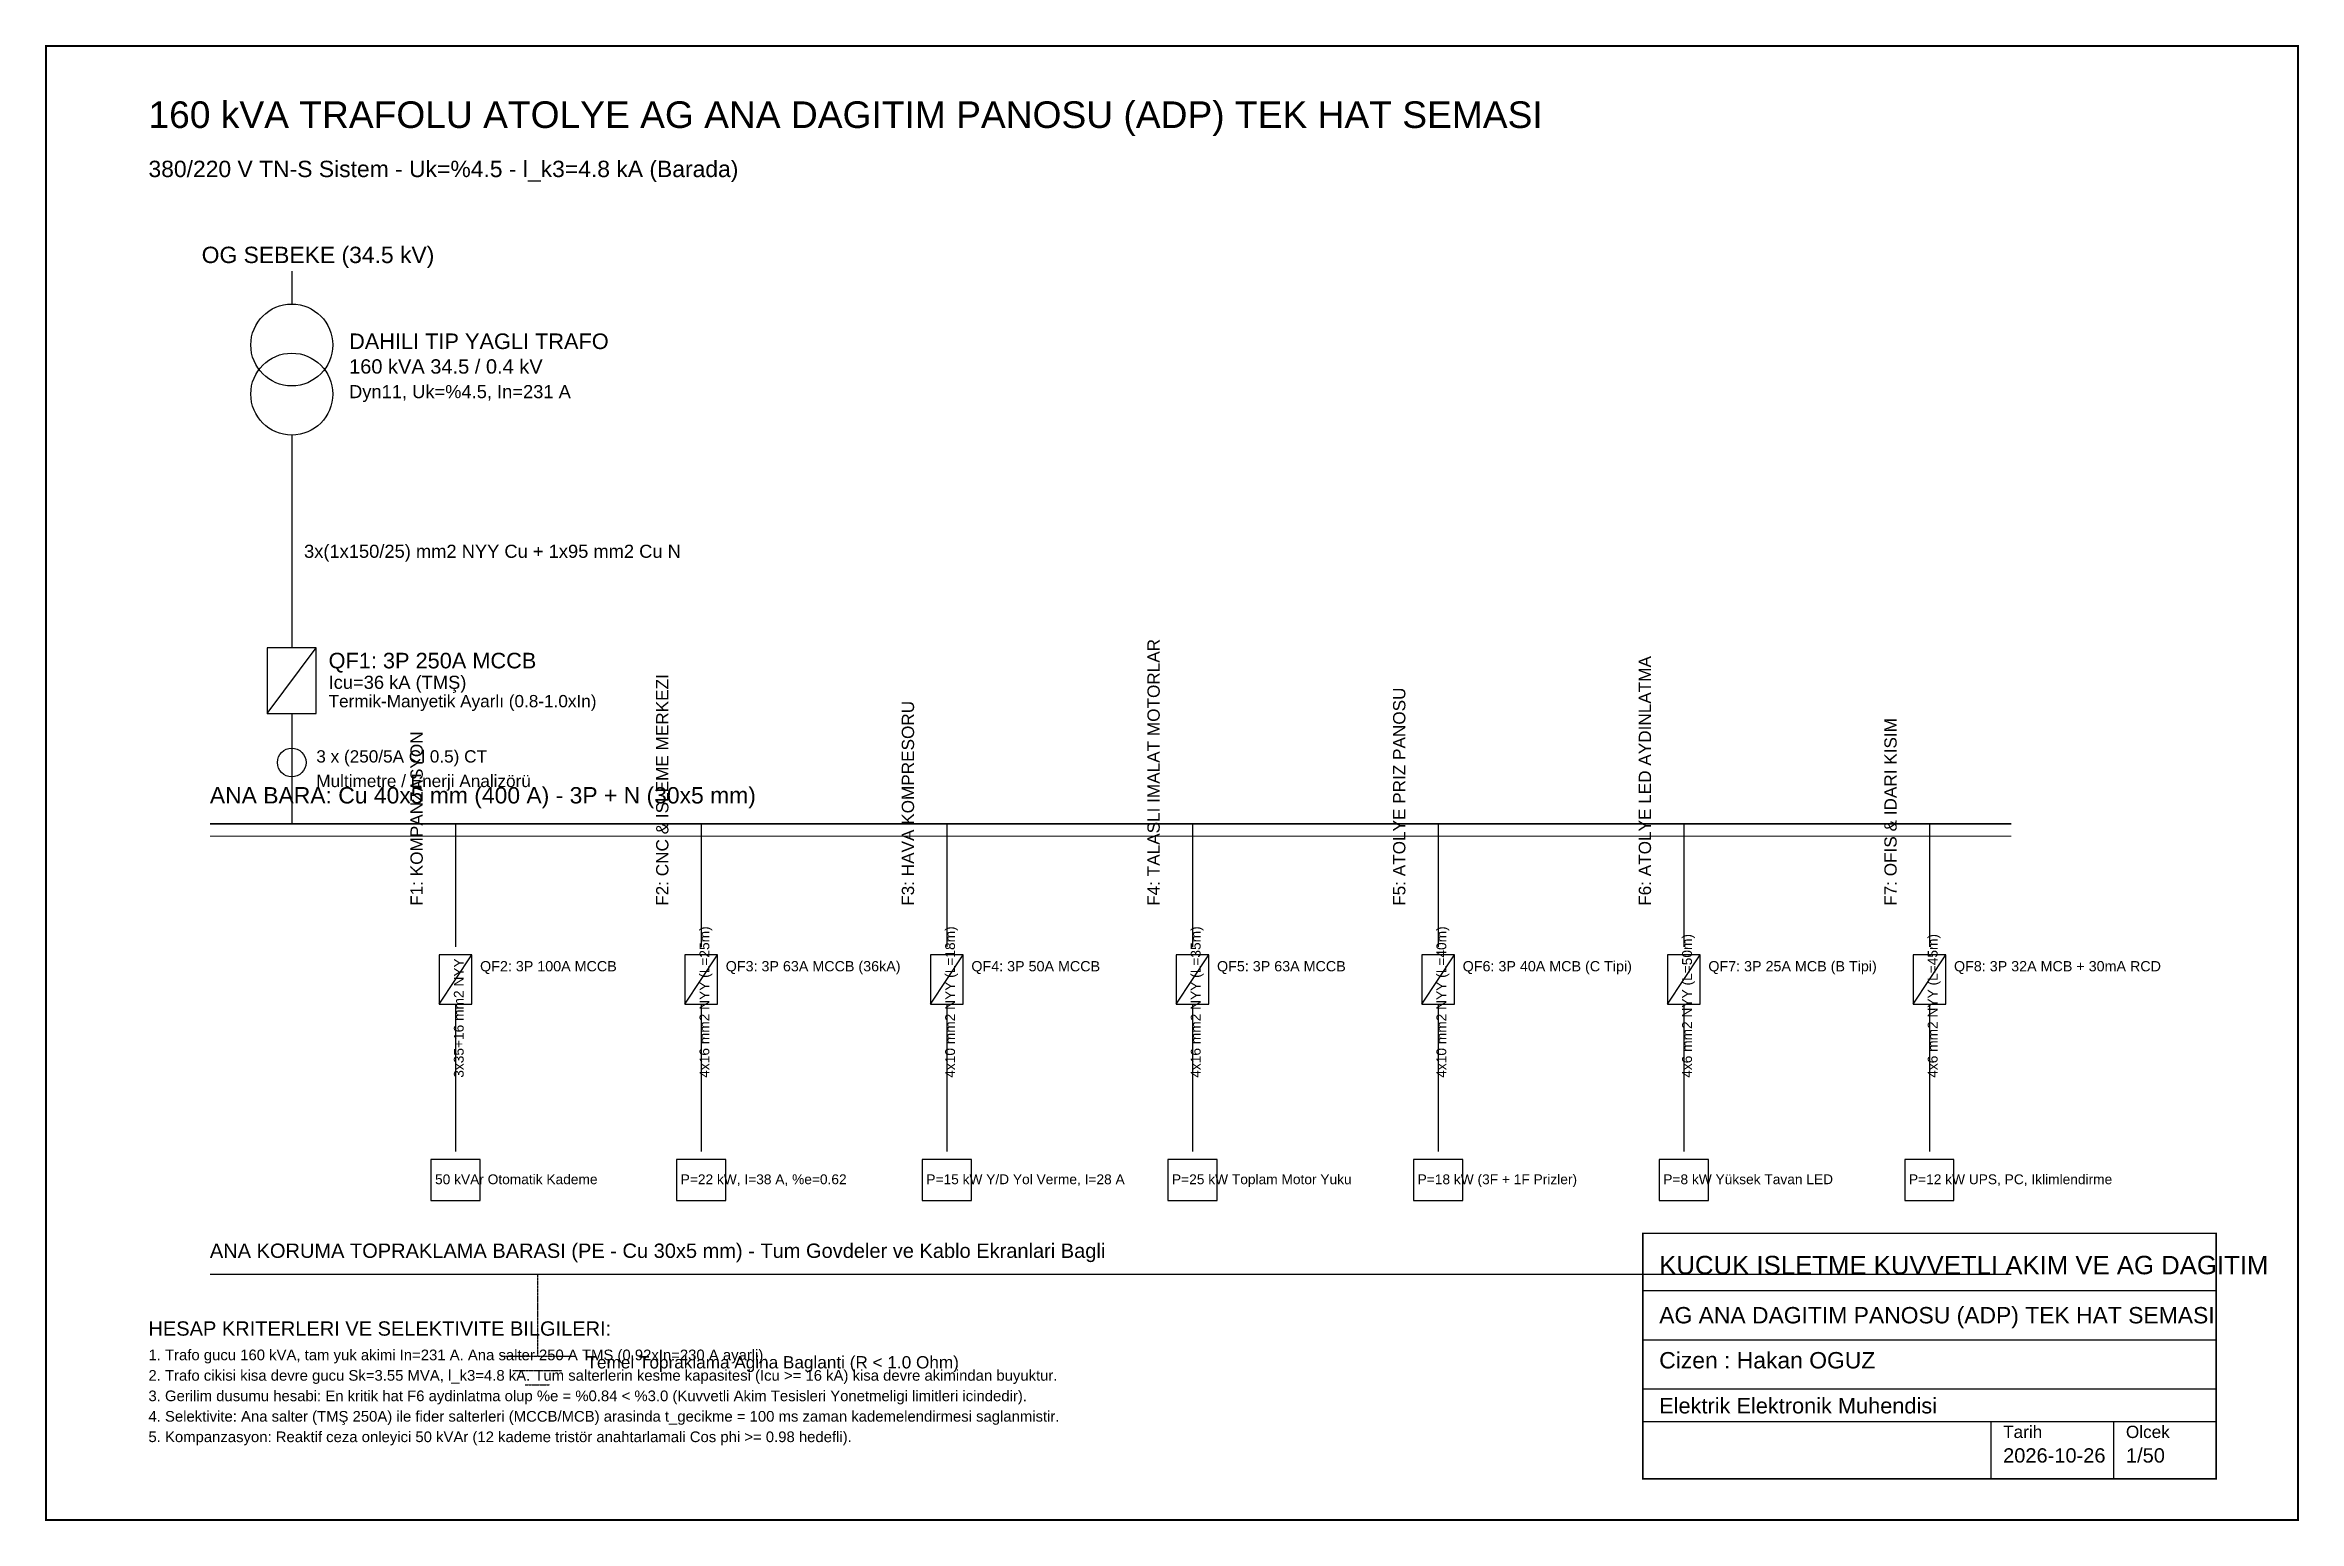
# Model space of a CAD drawing. Header units: millimetres. Extents: x -25 to 55025, y -25 to 36025.
import ezdxf

# ---------------------------------------------------------------- set-up
doc = ezdxf.new("R2010")
doc.units = ezdxf.units.MM
doc.linetypes.add('DASHDOT', pattern=[3.556, 2.54, -0.508, 0, -0.508])
for name, color, linetype in [('ANTET', 7, 'Continuous'), ('BARA', 1, 'Continuous'), ('CERCEVE', 7, 'Continuous'), ('HAT', 7, 'Continuous'), ('KABLO', 3, 'Continuous'), ('SALTIK', 4, 'Continuous'), ('TOPRAKLAMA', 2, 'DASHDOT'), ('YAZI', 7, 'Continuous')]:
    doc.layers.add(name, color=color, linetype=linetype)
doc.styles.add('ISLETME_STYLE', font='arial.ttf')

msp = doc.modelspace()

# ---------------------------------------------------------------- linework, layer by layer
at = {"layer": 'ANTET'}
for p, q in [((39000, 5600), (53000, 5600)), ((39000, 4400), (53000, 4400)), ((39000, 3200), (53000, 3200)), ((39000, 2400), (53000, 2400)), ((47500, 2400), (47500, 1000)), ((50500, 2400), (50500, 1000))]:
    msp.add_line(p, q, dxfattribs=at)
at = {"layer": 'ANTET', "const_width": 40}
msp.add_lwpolyline([(39000, 1000), (53000, 1000), (53000, 7000), (39000, 7000)], close=True, dxfattribs=at)
at = {"layer": 'BARA'}
for points, const_width in [([(4000, 17000), (48000, 17000)], 40), ([(4000, 16700), (48000, 16700)], 20)]:
    msp.add_lwpolyline(points, dxfattribs=dict(at, const_width=const_width))
at = {"layer": 'CERCEVE', "const_width": 50}
msp.add_lwpolyline([(0, 0), (55000, 0), (55000, 36000), (0, 36000)], close=True, dxfattribs=at)
at = {"layer": 'HAT'}
for p, q in [((6000, 30500), (6000, 29700)), ((6000, 26500), (6000, 22000)), ((6000, 22000), (6000, 21300)), ((6000, 19700), (6000, 17000)), ((10000, 17000), (10000, 14000)), ((16000, 17000), (16000, 14000)), ((22000, 17000), (22000, 14000)), ((28000, 17000), (28000, 14000)), ((34000, 17000), (34000, 14000)), ((40000, 17000), (40000, 14000)), ((46000, 17000), (46000, 14000)), ((10000, 12600), (10000, 9000)), ((16000, 12600), (16000, 9000)), ((22000, 12600), (22000, 9000)), ((28000, 12600), (28000, 9000)), ((34000, 12600), (34000, 9000)), ((40000, 12600), (40000, 9000)), ((46000, 12600), (46000, 9000))]:
    msp.add_line(p, q, dxfattribs=at)
for points in [[(9400, 7800), (10600, 7800), (10600, 8800), (9400, 8800)], [(15400, 7800), (16600, 7800), (16600, 8800), (15400, 8800)], [(21400, 7800), (22600, 7800), (22600, 8800), (21400, 8800)], [(27400, 7800), (28600, 7800), (28600, 8800), (27400, 8800)], [(33400, 7800), (34600, 7800), (34600, 8800), (33400, 8800)], [(39400, 7800), (40600, 7800), (40600, 8800), (39400, 8800)], [(45400, 7800), (46600, 7800), (46600, 8800), (45400, 8800)]]:
    msp.add_lwpolyline(points, close=True, dxfattribs=at)
at = {"layer": 'SALTIK'}
for p, q in [((5400, 19700), (6600, 21300)), ((9600, 12600), (10400, 13800)), ((15600, 12600), (16400, 13800)), ((21600, 12600), (22400, 13800)), ((27600, 12600), (28400, 13800)), ((33600, 12600), (34400, 13800)), ((39600, 12600), (40400, 13800)), ((45600, 12600), (46400, 13800))]:
    msp.add_line(p, q, dxfattribs=at)
for points in [[(5400, 19700), (6600, 19700), (6600, 21300), (5400, 21300)], [(9600, 12600), (10400, 12600), (10400, 13800), (9600, 13800)], [(15600, 12600), (16400, 12600), (16400, 13800), (15600, 13800)], [(21600, 12600), (22400, 12600), (22400, 13800), (21600, 13800)], [(27600, 12600), (28400, 12600), (28400, 13800), (27600, 13800)], [(33600, 12600), (34400, 12600), (34400, 13800), (33600, 13800)], [(39600, 12600), (40400, 12600), (40400, 13800), (39600, 13800)], [(45600, 12600), (46400, 12600), (46400, 13800), (45600, 13800)]]:
    msp.add_lwpolyline(points, close=True, dxfattribs=at)
for centre, radius in [((6000, 28700), 1000), ((6000, 27500), 1000), ((6000, 18500), 350)]:
    msp.add_circle(centre, radius, dxfattribs=at)
at = {"layer": 'TOPRAKLAMA'}
for p, q in [((12000, 6000), (12000, 4000)), ((11100, 4000), (12900, 4000)), ((11400, 3650), (12600, 3650)), ((11700, 3300), (12300, 3300))]:
    msp.add_line(p, q, dxfattribs=at)
at = {"layer": 'TOPRAKLAMA', "const_width": 30}
msp.add_lwpolyline([(4000, 6000), (48000, 6000)], dxfattribs=at)

# ---------------------------------------------------------------- texts
at = {"layer": 'ANTET', "style": 'ISLETME_STYLE'}
for s, height, p in [('KUCUK ISLETME KUVVETLI AKIM VE AG DAGITIM', 450, (39400, 6000)), ('AG ANA DAGITIM PANOSU (ADP) TEK HAT SEMASI', 400, (39400, 4800)), ('Cizen : Hakan OGUZ', 400, (39400, 3700)), ('Elektrik Elektronik Muhendisi', 380, (39400, 2600)), ('Tarih', 300, (47800, 2000)), ('Olcek', 300, (50800, 2000)), ('2026-10-26', 350, (47800, 1400)), ('1/50', 350, (50800, 1400))]:
    msp.add_text(s, height=height, dxfattribs=at).set_placement(p)
at = {"layer": 'BARA', "style": 'ISLETME_STYLE'}
msp.add_text('ANA BARA: Cu 40x5 mm (400 A) - 3P + N (30x5 mm)', height=400, dxfattribs=at).set_placement((4000, 17500))
at = {"layer": 'HAT', "style": 'ISLETME_STYLE'}
msp.add_text('OG SEBEKE (34.5 kV)', height=400, dxfattribs=at).set_placement((3800, 30700))
at = {"layer": 'KABLO', "style": 'ISLETME_STYLE'}
msp.add_text('3x(1x150/25) mm2 NYY Cu + 1x95 mm2 Cu N', height=320, dxfattribs=at).set_placement((6300, 23500))
for s, p in [('4x16 mm2 NYY (L=25m)', (16200, 10800)), ('4x10 mm2 NYY (L=18m)', (22200, 10800)), ('4x16 mm2 NYY (L=35m)', (28200, 10800)), ('4x10 mm2 NYY (L=40m)', (34200, 10800)), ('4x6 mm2 NYY (L=50m)', (40200, 10800)), ('4x6 mm2 NYY (L=45m)', (46200, 10800)), ('3x35+16 mm2 NYY', (10200, 10800))]:
    msp.add_text(s, height=240, rotation=90, dxfattribs=at).set_placement(p)
at = {"layer": 'SALTIK', "style": 'ISLETME_STYLE'}
for s, height, p in [('DAHILI TIP YAGLI TRAFO', 380, (7400, 28600)), ('160 kVA 34.5 / 0.4 kV', 350, (7400, 28000)), ('Dyn11, Uk=%4.5, In=231 A', 320, (7400, 27400)), ('QF1: 3P 250A MCCB', 380, (6900, 20800)), ('Icu=36 kA (TMŞ)', 320, (6900, 20300)), ('Termik-Manyetik Ayarlı (0.8-1.0xIn)', 300, (6900, 19850)), ('3 x (250/5A Cl 0.5) CT', 300, (6600, 18500)), ('Multimetre / Enerji Analizörü', 300, (6600, 17900)), ('QF2: 3P 100A MCCB', 250, (10600, 13400)), ('QF3: 3P 63A MCCB (36kA)', 250, (16600, 13400)), ('QF4: 3P 50A MCCB', 250, (22600, 13400)), ('QF5: 3P 63A MCCB', 250, (28600, 13400)), ('QF6: 3P 40A MCB (C Tipi)', 250, (34600, 13400)), ('QF7: 3P 25A MCB (B Tipi)', 250, (40600, 13400)), ('QF8: 3P 32A MCB + 30mA RCD', 250, (46600, 13400))]:
    msp.add_text(s, height=height, dxfattribs=at).set_placement(p)
at = {"layer": 'TOPRAKLAMA', "style": 'ISLETME_STYLE'}
for s, height, p in [('ANA KORUMA TOPRAKLAMA BARASI (PE - Cu 30x5 mm) - Tum Govdeler ve Kablo Ekranlari Bagli', 350, (4000, 6400)), ('Temel Topraklama Agina Baglanti (R < 1.0 Ohm)', 300, (13200, 3700))]:
    msp.add_text(s, height=height, dxfattribs=at).set_placement(p)
at = {"layer": 'YAZI', "style": 'ISLETME_STYLE'}
for s, height, p in [('160 kVA TRAFOLU ATOLYE AG ANA DAGITIM PANOSU (ADP) TEK HAT SEMASI', 650, (2500, 34000)), ('380/220 V TN-S Sistem - Uk=%4.5 - l_k3=4.8 kA (Barada)', 400, (2500, 32800)), ('50 kVAr Otomatik Kademe', 240, (9500, 8200)), ('P=22 kW, I=38 A, %e=0.62', 240, (15500, 8200)), ('P=15 kW Y/D Yol Verme, I=28 A', 240, (21500, 8200)), ('P=25 kW Toplam Motor Yuku', 240, (27500, 8200)), ('P=18 kW (3F + 1F Prizler)', 240, (33500, 8200)), ('P=8 kW Yüksek Tavan LED', 240, (39500, 8200)), ('P=12 kW UPS, PC, Iklimlendirme', 240, (45500, 8200)), ('HESAP KRITERLERI VE SELEKTIVITE BILGILERI:', 350, (2500, 4500)), ('1. Trafo gucu 160 kVA, tam yuk akimi In=231 A. Ana salter 250 A TMŞ (0.92xIn=230 A ayarli).', 260, (2500, 3900)), ('2. Trafo cikisi kisa devre gucu Sk=3.55 MVA, l_k3=4.8 kA. Tum salterlerin kesme kapasitesi (Icu >= 16 kA) kisa devre akimindan buyuktur.', 260, (2500, 3400)), ('3. Gerilim dusumu hesabi: En kritik hat F6 aydinlatma olup %e = %0.84 < %3.0 (Kuvvetli Akim Tesisleri Yonetmeligi limitleri icindedir).', 260, (2500, 2900)), ('4. Selektivite: Ana salter (TMŞ 250A) ile fider salterleri (MCCB/MCB) arasinda t_gecikme = 100 ms zaman kademelendirmesi saglanmistir.', 260, (2500, 2400)), ('5. Kompanzasyon: Reaktif ceza onleyici 50 kVAr (12 kademe tristör anahtarlamali Cos phi >= 0.98 hedefli).', 260, (2500, 1900))]:
    msp.add_text(s, height=height, dxfattribs=at).set_placement(p)
for s, p in [('F4: TALASLI IMALAT MOTORLAR', (27200, 15000)), ('F6: ATOLYE LED AYDINLATMA', (39200, 15000)), ('F2: CNC & ISLEME MERKEZI', (15200, 15000)), ('F3: HAVA KOMPRESORU', (21200, 15000)), ('F5: ATOLYE PRIZ PANOSU', (33200, 15000)), ('F7: OFIS & IDARI KISIM', (45200, 15000)), ('F1: KOMPANZASYON', (9200, 15000))]:
    msp.add_text(s, height=300, rotation=90, dxfattribs=at).set_placement(p)

doc.saveas('drawing.dxf')
